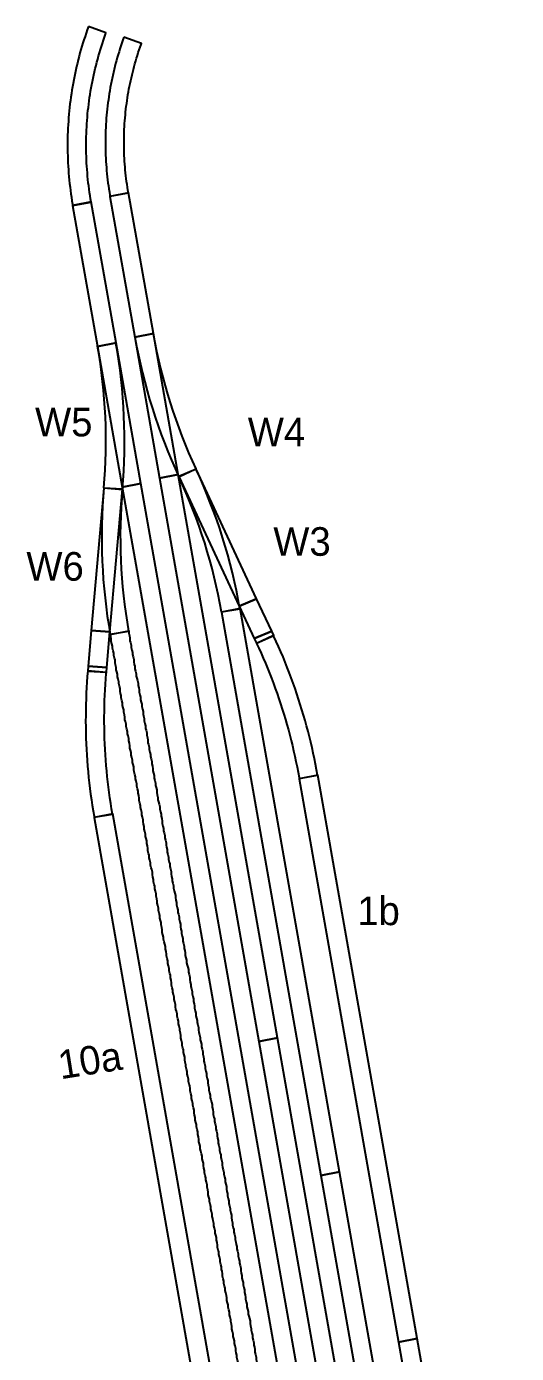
# Model space of a CAD drawing. Extents: x 0 to 6560, y -7397 to 0.
# Drawn here: x 455 to 1243, y -5296 to -3162 of the extents above; entities that cross this region are included whole.
import ezdxf

# ---------------------------------------------------------------- set-up
doc = ezdxf.new("R2010")
doc.units = 0
doc.layers.add('Fiddya_Bo', color=1, linetype='CONTINUOUS')
doc.layers.add('Hoofdbaan_Z', color=1, linetype='CONTINUOUS')

# ---------------------------------------------------------------- blocks, each defined once
blk = doc.blocks.new('1608')
at = {"layer": 'Hoofdbaan_Z'}
blk.add_line((15.385298, -235.073866), (44.929545, -229.864502), dxfattribs=at)
blk.add_polyline3d([(35.046452, -1.875278, 0), (5.046452, 0.124722, 0), (-15, -229, 0), (15, -231, 0)], close=True, dxfattribs=at)
for radius in [903, 873]:
    blk.add_arc((904.667131, -78.272016), radius, -185.000158, -170.000158, dxfattribs=at)
blk = doc.blocks.new('1614')
at = {"layer": 'Hoofdbaan_Z'}
blk.add_polyline3d([(5.203556, 3.065119, 0), (4.461506, -5.934302, 0), (3.809485, -14.940693, 0), (3.24756, -23.953155, 0), (2.775786, -32.970785, 0), (2.39421, -41.992681, 0), (2.10287, -51.017943, 0), (1.901797, -60.045666, 0), (1.791009, -69.074949, 0), (1.770518, -78.104888, 0), (1.840326, -87.134581, 0), (2.000426, -96.163124, 0), (2.250802, -105.189614, 0), (2.591428, -114.21315, 0), (3.022272, -123.232828, 0), (3.543289, -132.247747, 0), (4.154428, -141.257005, 0), (4.855628, -150.259701, 0), (5.646817, -159.254935, 0), (6.527918, -168.241808, 0), (7.498843, -177.21942, 0), (8.559493, -186.186875, 0), (9.709763, -195.143275, 0), (10.949539, -204.087724, 0), (12.278695, -213.019329, 0), (13.6971, -221.937196, 0), (15.20461, -230.840433, 0), (15.485318, -232.440849, 0), (45.029565, -227.231485, 0), (45.029565, -227.231485, 0), (43.556652, -218.626673, 0), (42.169859, -210.007562, 0), (40.869325, -201.375015, 0), (39.655181, -192.729894, 0), (38.527546, -184.073064, 0), (37.486535, -175.40539, 0), (36.532252, -166.72774, 0), (35.664791, -158.040982, 0), (34.884239, -149.345983, 0), (34.190676, -140.643614, 0), (33.584169, -131.934744, 0), (33.06478, -123.220244, 0), (32.63256, -114.500987, 0), (32.287553, -105.777843, 0), (32.029793, -97.051686, 0), (31.859306, -88.323387, 0), (31.776109, -79.59382, 0), (31.780211, -70.863857, 0), (31.87161, -62.134372, 0), (32.050299, -53.406237, 0), (32.316258, -44.680326, 0), (32.669462, -35.95751, 0), (33.109875, -27.238663, 0), (33.637452, -18.524655, 0), (34.252142, -9.816359, 0), (34.953883, -1.114645, 0), (35.089389, 0.450365, 0)], close=True, dxfattribs=at)
blk = doc.blocks.new('1680')
at = {"layer": 'Hoofdbaan_Z'}
blk.add_polyline3d([(20.002392, -1.218013, 0), (-9.997608, 0.781987, 0), (-15, -56.499999, 0), (15, -58.499999, 0)], close=True, dxfattribs=at)
blk = doc.blocks.new('1632')
at = {"layer": 'Hoofdbaan_Z'}
blk.add_line((-157.83121, 93.683924), (-130.641459, 106.361363), dxfattribs=at)
blk.add_polyline3d([(-198.935285, 324.110922, 0), (-228.935285, 318.110922, 0), (-189.005444, 91.60351, 0), (-159.005444, 97.60351, 0)], close=True, dxfattribs=at)
for radius in [873, 903]:
    blk.add_arc((660.580289, 475.274828), radius, -170.002337, -155.002337, dxfattribs=at)
blk = doc.blocks.new('1631')
at = {"layer": 'Hoofdbaan_Z'}
blk.add_line((-298.106689, 67.180965), (-268.562244, 72.389205), dxfattribs=at)
blk.add_polyline3d([(-339.033417, 296.873363, 0), (-367.033417, 284.873363, 0), (-269.839721, 76.418607, 0), (-241.839721, 88.418607, 0)], close=True, dxfattribs=at)
for radius in [873, 903]:
    blk.add_arc((-1157.850041, -84.378821), radius, 9.997663, 24.997663, dxfattribs=at)
blk = doc.blocks.new('1651')
at = {"layer": 'Hoofdbaan_Z'}
blk.add_polyline3d([(7.566048, 4.186999, 0), (5.892095, -0.484095, 0), (4.264937, -5.171695, 0), (2.684734, -9.875332, 0), (1.151647, -14.594535, 0), (-0.334173, -19.328833, 0), (-1.772576, -24.077753, 0), (-3.163419, -28.840818, 0), (-4.506562, -33.617554, 0), (-5.801872, -38.407482, 0), (-7.049219, -43.210124, 0), (-8.248477, -48.024998, 0), (-9.399528, -52.851625, 0), (-10.502256, -57.68952, 0), (-11.55655, -62.5382, 0), (-12.562306, -67.397181, 0), (-13.519422, -72.265976, 0), (-14.427803, -77.144099, 0), (-15.287359, -82.031062, 0), (-16.098003, -86.926375, 0), (-16.859654, -91.829551, 0), (-17.572235, -96.740097, 0), (-18.235677, -101.657524, 0), (-18.849912, -106.581339, 0), (-19.414879, -111.51105, 0), (-19.930521, -116.446164, 0), (-20.396788, -121.386187, 0), (-20.813631, -126.330627, 0), (-21.18101, -131.278987, 0), (-21.498888, -136.230774, 0), (-21.767233, -141.185492, 0), (-21.986019, -146.142646, 0), (-22.155222, -151.101739, 0), (-22.274828, -156.062277, 0), (-22.344822, -161.023762, 0), (-22.365199, -165.9857, 0), (-22.335957, -170.947593, 0), (-22.257097, -175.908946, 0), (-22.128629, -180.869262, 0), (-21.950566, -185.828045, 0), (-21.722924, -190.7848, 0), (-21.445726, -195.73903, 0), (-21.119001, -200.690241, 0), (-20.742782, -205.637937, 0), (-20.317104, -210.581624, 0), (-19.842013, -215.520807, 0), (-19.317553, -220.454992, 0), (-18.743779, -225.383686, 0), (-18.120748, -230.306395, 0), (-17.448521, -235.222629, 0), (-16.727167, -240.131894, 0), (-15.956757, -245.033701, 0), (-15.137368, -249.927558, 0), (-14.830519, -251.686708, 0), (14.713926, -246.478468, 0), (14.713926, -246.478468, 0), (13.927535, -241.883291, 0), (13.187134, -237.28048, 0), (12.492798, -232.670495, 0), (11.844595, -228.053798, 0), (11.242591, -223.430849, 0), (10.686846, -218.802112, 0), (10.177415, -214.168048, 0), (9.714349, -209.529122, 0), (9.297695, -204.885798, 0), (8.927495, -200.238539, 0), (8.603785, -195.587811, 0), (8.326597, -190.934078, 0), (8.09596, -186.277806, 0), (7.911896, -181.61946, 0), (7.774424, -176.959507, 0), (7.683558, -172.298412, 0), (7.639307, -167.636641, 0), (7.641674, -162.974661, 0), (7.690661, -158.312938, 0), (7.786261, -153.651938, 0), (7.928467, -148.992127, 0), (8.117262, -144.333971, 0), (8.352628, -139.677935, 0), (8.634543, -135.024486, 0), (8.962977, -130.374089, 0), (9.337898, -125.727209, 0), (9.759268, -121.08431, 0), (10.227045, -116.445857, 0), (10.741183, -111.812313, 0), (11.301629, -107.184143, 0), (11.908329, -102.561808, 0), (12.56122, -97.945771, 0), (13.260239, -93.336494, 0), (14.005315, -88.734437, 0), (14.796373, -84.140062, 0), (15.633335, -79.553826, 0), (16.516116, -74.976189, 0), (17.444629, -70.407609, 0), (18.418781, -65.848542, 0), (19.438473, -61.299444, 0), (20.503605, -56.76077, 0), (21.61407, -52.232975, 0), (22.769756, -47.71651, 0), (23.970549, -43.211828, 0), (25.216327, -38.719379, 0), (26.506967, -34.239612, 0), (27.84234, -29.772976, 0), (29.222311, -25.319916, 0), (30.646743, -20.880878, 0), (32.115494, -16.456306, 0), (33.628416, -12.046643, 0), (35.185358, -7.652329, 0), (35.756408, -6.074755, 0)], close=True, dxfattribs=at)
blk = doc.blocks.new('1683')
at = {"layer": 'Hoofdbaan_Z'}
blk.add_polyline3d([(14, 6, 0), (-14, -6, 0), (10.300549, -58.112698, 0), (38.300549, -46.112698, 0)], close=True, dxfattribs=at)
blk = doc.blocks.new('1648')
at = {"layer": 'Hoofdbaan_Z'}
blk.add_polyline3d([(-13.981795, 5.120419, 0), (-15.863358, -0.130632, 0), (-17.692317, -5.400237, 0), (-19.46849, -10.687867, 0), (-21.191699, -15.992995, 0), (-22.861771, -21.315089, 0), (-24.47854, -26.653617, 0), (-26.041843, -32.008046, 0), (-27.551525, -37.377839, 0), (-29.007434, -42.762461, 0), (-30.409425, -48.161373, 0), (-31.757358, -53.574034, 0), (-33.051097, -58.999904, 0), (-34.290515, -64.438439, 0), (-35.475486, -69.889097, 0), (-36.605891, -75.351332, 0), (-37.681619, -80.824597, 0), (-38.702562, -86.308346, 0), (-39.668617, -91.80203, 0), (-40.579687, -97.305099, 0), (-41.435682, -102.817005, 0), (-42.236517, -108.337194, 0), (-42.98211, -113.865115, 0), (-43.672388, -119.400216, 0), (-44.307281, -124.941943, 0), (-44.886726, -130.489741, 0), (-45.410665, -136.043057, 0), (-45.879045, -141.601334, 0), (-46.291821, -147.164017, 0), (-46.648949, -152.730549, 0), (-46.950396, -158.300375, 0), (-47.19613, -163.872936, 0), (-47.386127, -169.447676, 0), (-47.520368, -175.024037, 0), (-47.59884, -180.601462, 0), (-47.621535, -186.179392, 0), (-47.58845, -191.757271, 0), (-47.499588, -197.33454, 0), (-47.35496, -202.910641, 0), (-47.154579, -208.485018, 0), (-46.898464, -214.057112, 0), (-46.586643, -219.626366, 0), (-46.219146, -225.192223, 0), (-45.796009, -230.754128, 0), (-45.317275, -236.311523, 0), (-44.782993, -241.863853, 0), (-44.193214, -247.410562, 0), (-43.547999, -252.951097, 0), (-42.847412, -258.484902, 0), (-42.091523, -264.011425, 0), (-41.280407, -269.530113, 0), (-40.414146, -275.040414, 0), (-39.492826, -280.541777, 0), (-39.147808, -282.519301, 0), (-9.603561, -277.309937, 0), (-9.603561, -277.309937, 0), (-10.494058, -272.107623, 0), (-11.332488, -266.896665, 0), (-12.118767, -261.677583, 0), (-12.852817, -256.450899, 0), (-13.534564, -251.217136, 0), (-14.16394, -245.976818, 0), (-14.740883, -240.730468, 0), (-15.265334, -235.478611, 0), (-15.737241, -230.221772, 0), (-16.156557, -224.960477, 0), (-16.523241, -219.695252, 0), (-16.837254, -214.426623, 0), (-17.098566, -209.155118, 0), (-17.307151, -203.881263, 0), (-17.462988, -198.605586, 0), (-17.566061, -193.328615, 0), (-17.616361, -188.050876, 0), (-17.613881, -182.772899, 0), (-17.558622, -177.49521, 0), (-17.450591, -172.218338, 0), (-17.289796, -166.94281, 0), (-17.076256, -161.669153, 0), (-16.80999, -156.397896, 0), (-16.491026, -151.129565, 0), (-16.119396, -145.864686, 0), (-15.695136, -140.603788, 0), (-15.218289, -135.347395, 0), (-14.688903, -130.096033, 0), (-14.107031, -124.850227, 0), (-13.472731, -119.610502, 0), (-12.786066, -114.377382, 0), (-12.047105, -109.151391, 0), (-11.255922, -103.93305, 0), (-10.412596, -98.722882, 0), (-9.517212, -93.521407, 0), (-8.569858, -88.329146, 0), (-7.57063, -83.146618, 0), (-6.519627, -77.974342, 0), (-5.416955, -72.812834, 0), (-4.262724, -67.66261, 0), (-3.05705, -62.524186, 0), (-1.800052, -57.398076, 0), (-0.491857, -52.284791, 0), (0.867405, -47.184844, 0), (2.277598, -42.098745, 0), (3.73858, -37.027001, 0), (5.250205, -31.970121, 0), (6.812323, -26.928609, 0), (8.424777, -21.90297, 0), (10.087406, -16.893707, 0), (11.800044, -11.901321, 0), (13.562519, -6.92631, 0), (14.208956, -5.140263, 0)], close=True, dxfattribs=at)
blk = doc.blocks.new('1607')
at = {"layer": 'Hoofdbaan_Z'}
blk.add_line((-4.737971, -230.282416), (25.147863, -232.89717), dxfattribs=at)
blk.add_polyline3d([(15.091847, 3.016195, 0), (-14.908153, -2.983805, 0), (25.032434, -229.501777, 0), (55.032434, -223.501777, 0)], close=True, dxfattribs=at)
for radius in [903, 873]:
    blk.add_arc((-874.415733, -154.193055), radius, -5.000158, 9.999842, dxfattribs=at)
blk = doc.blocks.new('1613')
at = {"layer": 'Hoofdbaan_Z'}
blk.add_polyline3d([(-15, 1, 0), (15, -1, 0), (15.695985, 6.969668, 0), (-14.304015, 8.969668, 0)], close=True, dxfattribs=at)
blk = doc.blocks.new('2412')
at = {"layer": 'Hoofdbaan_Z'}
blk.add_polyline3d([(15.037286, 3.006574, 0), (-14.962714, -2.993426, 0), (24.974634, -229.493031, 1.714146), (54.974634, -223.493031, 1.714146)], close=True, dxfattribs=at)
blk = doc.blocks.new('2413')
at = {"layer": 'Hoofdbaan_Z'}
blk.add_polyline3d([(15, 3, 0), (-15, -3, 0), (24.937924, -229.499501, 1.714146), (54.937924, -223.499501, 1.714146)], close=True, dxfattribs=at)
blk = doc.blocks.new('2573')
at = {"layer": 'Hoofdbaan_Z'}
blk.add_polyline3d([(15.002931, 3.000532, 0), (-14.997069, -2.999468, 0), (234.993735, -1420.790128, 249.999894), (264.993735, -1414.790128, 249.999894)], close=True, dxfattribs=at)
blk = doc.blocks.new('2574')
at = {"layer": 'Hoofdbaan_Z'}
blk.add_polyline3d([(15, 3, 0), (15, -1, 0.7), (16, -5, 1.4), (17, -9, 1.9), (17, -13, 2.6), (18, -16, 3.3), (19, -20, 4), (19, -24, 4.7), (20, -28, 5.2), (21, -32, 5.9), (21, -35, 6.6), (22, -39, 7.3), (23, -43, 7.9), (23, -47, 8.5), (24, -51, 9.2), (25, -54, 9.9), (25, -58, 10.6), (26, -62, 11.2), (27, -66, 11.8), (27, -70, 12.5), (28, -73, 13.1), (29, -77, 13.8), (30, -81, 14.5), (30, -85, 15), (31, -89, 15.7), (32, -92, 16.4), (32, -96, 17.1), (33, -100, 17.8), (34, -104, 18.5), (34, -108, 19), (35, -112, 19.7), (36, -115, 20.4), (36, -119, 21.1), (37, -123, 21.8), (38, -127, 22.3), (38, -131, 23), (39, -134, 23.7), (40, -138, 24.4), (40, -142, 25.1), (41, -146, 25.7), (42, -150, 26.3), (42, -154, 27), (43, -157, 27.7), (44, -161, 28.4), (44, -165, 29), (45, -169, 29.6), (46, -173, 30.3), (46, -177, 30.9), (47, -180, 31.6), (48, -184, 32.3), (48, -188, 33), (49, -192, 33.5), (50, -196, 34.2), (50, -199, 34.9), (51, -203, 35.6), (52, -207, 36.3), (52, -211, 37), (53, -215, 37.5), (54, -219, 38.2), (54, -222, 38.9), (55, -226, 39.6), (56, -230, 40.3), (56, -234, 41), (57, -238, 41.5), (58, -242, 42.2), (58, -246, 42.9), (59, -249, 43.5), (60, -253, 44.2), (60, -257, 44.9), (61, -261, 45.4), (62, -265, 46.1), (62, -269, 46.8), (63, -272, 47.5), (64, -276, 48.2), (65, -280, 48.9), (65, -284, 49.6), (66, -288, 50.1), (67, -292, 50.8), (67, -295, 51.5), (68, -299, 52.2), (69, -303, 52.9), (69, -307, 53.6), (70, -311, 54.1), (71, -315, 54.8), (71, -319, 55.5), (72, -322, 56.2), (73, -326, 56.9), (73, -330, 57.6), (74, -334, 58.2), (75, -338, 58.8), (75, -342, 59.5), (76, -345, 60.1), (77, -349, 60.8), (77, -353, 61.5), (78, -357, 62.2), (79, -361, 62.7), (79, -365, 63.4), (80, -369, 64.1), (81, -372, 64.8), (81, -376, 65.5), (82, -380, 66.2), (83, -384, 66.9), (83, -388, 67.4), (84, -392, 68.1), (85, -396, 68.8), (85, -399, 69.5), (86, -403, 70.2), (87, -407, 70.9), (87, -411, 71.6), (88, -415, 72.1), (89, -419, 72.8), (90, -423, 73.5), (90, -426, 74.1), (91, -430, 74.8), (92, -434, 75.5), (92, -438, 76.2), (93, -442, 76.7), (94, -446, 77.4), (94, -450, 78.1), (95, -453, 78.8), (96, -457, 79.5), (96, -461, 80.2), (97, -465, 80.9), (98, -469, 81.6), (98, -473, 82.1), (99, -477, 82.8), (100, -480, 83.5), (100, -484, 84.2), (101, -488, 84.8), (102, -492, 85.5), (102, -496, 86.2), (103, -500, 86.7), (104, -504, 87.4), (104, -508, 88.1), (105, -511, 88.8), (106, -515, 89.5), (106, -519, 90.2), (107, -523, 90.9), (108, -527, 91.4), (108, -531, 92.1), (109, -535, 92.8), (110, -538, 93.5), (111, -542, 94.2), (111, -546, 94.9), (112, -550, 95.6), (113, -554, 96.3), (113, -558, 96.8), (114, -562, 97.5), (115, -566, 98.2), (115, -569, 98.8), (116, -573, 99.5), (117, -577, 100.2), (117, -581, 100.9), (118, -585, 101.4), (119, -589, 102.1), (119, -593, 102.8), (120, -597, 103.5), (121, -600, 104.2), (121, -604, 104.9), (122, -608, 105.6), (123, -612, 106.3), (123, -616, 106.8), (124, -620, 107.5), (125, -624, 108.2), (125, -627, 108.9), (126, -631, 109.5), (127, -635, 110.2), (127, -639, 110.9), (128, -643, 111.6), (129, -647, 112.2), (130, -651, 112.8), (130, -655, 113.5), (131, -658, 114.2), (132, -662, 114.9), (132, -666, 115.6), (133, -670, 116.3), (134, -674, 117), (134, -678, 117.5), (135, -682, 118.2), (136, -686, 118.9), (136, -689, 119.6), (137, -693, 120.3), (138, -697, 121), (138, -701, 121.7), (139, -705, 122.3), (140, -709, 122.9), (140, -713, 123.6), (141, -717, 124.2), (142, -720, 124.9), (142, -724, 125.6), (143, -728, 126.3), (144, -732, 127), (144, -736, 127.5), (145, -740, 128.2), (146, -744, 128.9), (146, -748, 129.6), (147, -751, 130.3), (148, -755, 131), (149, -759, 131.7), (149, -763, 132.4), (150, -767, 132.9), (151, -771, 133.6), (151, -775, 134.3), (152, -779, 135), (153, -782, 135.7), (153, -786, 136.3), (154, -790, 137), (155, -794, 137.7), (155, -798, 138.3), (156, -802, 138.9), (157, -806, 139.6), (157, -809, 140.3), (158, -813, 141), (159, -817, 141.7), (159, -821, 142.4), (160, -825, 143.1), (161, -829, 143.6), (161, -833, 144.3), (162, -837, 145), (163, -840, 145.7), (163, -844, 146.4), (164, -848, 147.1), (165, -852, 147.7), (165, -856, 148.4), (166, -860, 149), (167, -864, 149.6), (168, -868, 150.3), (168, -871, 151), (169, -875, 151.7), (170, -879, 152.4), (170, -883, 153.1), (171, -887, 153.6), (172, -891, 154.3), (172, -895, 155), (173, -899, 155.7), (174, -902, 156.4), (174, -906, 157.1), (175, -910, 157.8), (176, -914, 158.5), (176, -918, 159), (177, -922, 159.7), (178, -926, 160.4), (178, -929, 161.1), (179, -933, 161.7), (180, -937, 162.4), (180, -941, 163.1), (181, -945, 163.8), (182, -949, 164.3), (182, -953, 165), (183, -957, 165.7), (184, -960, 166.4), (184, -964, 167.1), (185, -968, 167.8), (186, -972, 168.5), (186, -976, 169), (187, -980, 169.7), (188, -984, 170.4), (189, -987, 171.1), (189, -991, 171.8), (190, -995, 172.5), (191, -999, 173.2), (191, -1003, 173.7), (192, -1007, 174.4), (193, -1011, 175.1), (193, -1014, 175.7), (194, -1018, 176.4), (195, -1022, 177.1), (195, -1026, 177.8), (196, -1030, 178.5), (197, -1034, 179), (197, -1038, 179.7), (198, -1042, 180.4), (199, -1045, 181.1), (199, -1049, 181.8), (200, -1053, 182.5), (201, -1057, 183.2), (201, -1061, 183.7), (202, -1065, 184.4), (203, -1069, 185.1), (203, -1072, 185.8), (204, -1076, 186.5), (205, -1080, 187.2), (205, -1084, 187.8), (206, -1088, 188.4), (207, -1092, 189.1), (207, -1096, 189.7), (208, -1099, 190.4), (209, -1103, 191.1), (210, -1107, 191.8), (210, -1111, 192.5), (211, -1115, 193), (212, -1119, 193.7), (212, -1122, 194.4), (213, -1126, 195.1), (214, -1130, 195.8), (214, -1134, 196.5), (215, -1138, 197), (216, -1142, 197.7), (216, -1146, 198.4), (217, -1149, 199.1), (218, -1153, 199.8), (218, -1157, 200.5), (219, -1161, 201.1), (220, -1165, 201.7), (220, -1169, 202.4), (221, -1173, 203.1), (222, -1176, 203.7), (222, -1180, 204.4), (223, -1184, 205.1), (224, -1188, 205.7), (224, -1192, 206.4), (225, -1196, 207), (226, -1199, 207.7), (226, -1203, 208.4), (227, -1207, 209.1), (228, -1211, 209.8), (228, -1215, 210.3), (229, -1219, 211), (230, -1222, 211.7), (230, -1226, 212.4), (231, -1230, 213.1), (232, -1234, 213.8), (232, -1238, 214.3), (233, -1242, 215), (234, -1245, 215.7), (234, -1249, 216.4), (235, -1253, 217.1), (236, -1257, 217.7), (237, -1261, 218.3), (237, -1265, 219), (238, -1268, 219.7), (239, -1272, 220.4), (239, -1276, 221), (240, -1280, 221.7), (241, -1284, 222.3), (241, -1288, 222.9), (242, -1291, 223.6), (243, -1295, 224.3), (243, -1299, 225), (244, -1303, 225.7), (245, -1307, 226.2), (245, -1311, 226.9), (246, -1314, 227.6), (247, -1318, 228.3), (247, -1322, 229), (248, -1326, 229.5), (249, -1330, 230.2), (249, -1334, 230.9), (250, -1337, 231.6), (251, -1341, 232.3), (251, -1345, 233), (252, -1349, 233.5), (253, -1353, 234.2), (253, -1356, 234.9), (254, -1360, 235.6), (255, -1364, 236.2), (255, -1368, 236.8), (256, -1372, 237.5), (257, -1376, 238.2), (257, -1379, 238.9), (258, -1383, 239.5), (259, -1387, 240.2), (259, -1391, 240.8), (260, -1395, 241.4), (261, -1398, 242.1), (261, -1402, 242.8), (262, -1406, 243.5), (263, -1410, 244), (263, -1414, 244.7), (264, -1417, 245.4), (265, -1421, 246.1), (265, -1425, 246.8), (266, -1429, 247.3), (267, -1433, 248), (267, -1436, 248.7), (268, -1440, 249.4), (269, -1444, 250.1), (269, -1448, 250.6), (270, -1452, 251.3), (271, -1455, 252), (271, -1459, 252.7), (272, -1463, 253.4), (273, -1467, 253.9), (273, -1471, 254.6), (274, -1474, 253.4), (245, -1480, 253.4), (244, -1476, 255.3), (243, -1472, 254.6), (243, -1468, 253.9), (242, -1464, 253.4), (241, -1461, 252.7), (241, -1457, 252), (240, -1453, 251.3), (239, -1449, 250.6), (239, -1445, 250.1), (238, -1442, 249.4), (237, -1438, 248.7), (237, -1434, 248), (236, -1430, 247.3), (235, -1426, 246.8), (235, -1423, 246.1), (234, -1419, 245.4), (233, -1415, 244.7), (233, -1411, 244), (232, -1407, 243.5), (231, -1404, 242.8), (230, -1400, 242.1), (230, -1396, 241.4), (229, -1392, 240.8), (228, -1388, 240.2), (228, -1385, 239.5), (227, -1381, 238.9), (226, -1377, 238.2), (226, -1373, 237.5), (225, -1369, 236.8), (224, -1365, 236.2), (224, -1362, 235.6), (223, -1358, 234.9), (222, -1354, 234.2), (222, -1350, 233.5), (221, -1346, 233), (220, -1343, 232.3), (220, -1339, 231.6), (219, -1335, 230.9), (218, -1331, 230.2), (218, -1327, 229.5), (217, -1323, 229), (216, -1320, 228.3), (216, -1316, 227.6), (215, -1312, 226.9), (214, -1308, 226.2), (214, -1304, 225.7), (213, -1300, 225), (212, -1297, 224.3), (212, -1293, 223.6), (211, -1289, 222.9), (210, -1285, 222.3), (210, -1281, 221.7), (209, -1277, 221), (208, -1274, 220.4), (208, -1270, 219.7), (207, -1266, 219), (206, -1262, 218.3), (206, -1258, 217.7), (205, -1254, 217.1), (204, -1251, 216.4), (204, -1247, 215.7), (203, -1243, 215), (202, -1239, 214.3), (202, -1235, 213.8), (201, -1231, 213.1), (200, -1228, 212.4), (200, -1224, 211.7), (199, -1220, 211), (198, -1216, 210.3), (198, -1212, 209.8), (197, -1208, 209.1), (196, -1205, 208.4), (195, -1201, 207.7), (195, -1197, 207), (194, -1193, 206.4), (193, -1189, 205.7), (193, -1185, 205.1), (192, -1182, 204.4), (191, -1178, 203.7), (191, -1174, 203.1), (190, -1170, 202.4), (189, -1166, 201.7), (189, -1162, 201.1), (188, -1158, 200.5), (187, -1155, 199.8), (187, -1151, 199.1), (186, -1147, 198.4), (185, -1143, 197.7), (185, -1139, 197), (184, -1135, 196.5), (183, -1132, 195.8), (183, -1128, 195.1), (182, -1124, 194.4), (181, -1120, 193.7), (181, -1116, 193), (180, -1112, 192.5), (179, -1108, 191.8), (179, -1105, 191.1), (178, -1101, 190.4), (177, -1097, 189.7), (177, -1093, 189.1), (176, -1089, 188.4), (175, -1085, 187.8), (175, -1081, 187.2), (174, -1078, 186.5), (173, -1074, 185.8), (173, -1070, 185.1), (172, -1066, 184.4), (171, -1062, 183.7), (170, -1058, 183.2), (170, -1054, 182.5), (169, -1051, 181.8), (168, -1047, 181.1), (168, -1043, 180.4), (167, -1039, 179.7), (166, -1035, 179), (166, -1031, 178.5), (165, -1027, 177.8), (164, -1024, 177.1), (164, -1020, 176.4), (163, -1016, 175.7), (162, -1012, 175.1), (162, -1008, 174.4), (161, -1004, 173.7), (160, -1000, 173.2), (160, -996, 172.5), (159, -993, 171.8), (158, -989, 171.1), (158, -985, 170.4), (157, -981, 169.7), (156, -977, 169), (156, -973, 168.5), (155, -969, 167.8), (154, -966, 167.1), (154, -962, 166.4), (153, -958, 165.7), (152, -954, 165), (152, -950, 164.3), (151, -946, 163.8), (150, -942, 163.1), (149, -939, 162.4), (149, -935, 161.7), (148, -931, 161.1), (147, -927, 160.4), (147, -923, 159.7), (146, -919, 159), (145, -915, 158.5), (145, -911, 157.8), (144, -908, 157.1), (143, -904, 156.4), (143, -900, 155.7), (142, -896, 155), (141, -892, 154.3), (141, -888, 153.6), (140, -884, 153.1), (139, -880, 152.4), (139, -877, 151.7), (138, -873, 151), (137, -869, 150.3), (137, -865, 149.6), (136, -861, 149), (135, -857, 148.4), (135, -853, 147.7), (134, -850, 147.1), (133, -846, 146.4), (133, -842, 145.7), (132, -838, 145), (131, -834, 144.3), (130, -830, 143.6), (130, -826, 143.1), (129, -822, 142.4), (128, -819, 141.7), (128, -815, 141), (127, -811, 140.3), (126, -807, 139.6), (126, -803, 138.9), (125, -799, 138.3), (124, -795, 137.7), (124, -791, 137), (123, -788, 136.3), (122, -784, 135.7), (122, -780, 135), (121, -776, 134.3), (120, -772, 133.6), (120, -768, 132.9), (119, -764, 132.4), (118, -760, 131.7), (118, -757, 131), (117, -753, 130.3), (116, -749, 129.6), (116, -745, 128.9), (115, -741, 128.2), (114, -737, 127.5), (114, -733, 127), (113, -729, 126.3), (112, -726, 125.6), (111, -722, 124.9), (111, -718, 124.2), (110, -714, 123.6), (109, -710, 122.9), (109, -706, 122.3), (108, -702, 121.7), (107, -698, 121), (107, -695, 120.3), (106, -691, 119.6), (105, -687, 118.9), (105, -683, 118.2), (104, -679, 117.5), (103, -675, 117), (103, -671, 116.3), (102, -668, 115.6), (101, -664, 114.9), (101, -660, 114.2), (100, -656, 113.5), (99, -652, 112.8), (99, -648, 112.2), (98, -644, 111.6), (97, -640, 110.9), (97, -637, 110.2), (96, -633, 109.5), (95, -629, 108.9), (95, -625, 108.2), (94, -621, 107.5), (93, -617, 106.8), (93, -613, 106.3), (92, -609, 105.6), (91, -606, 104.9), (90, -602, 104.2), (90, -598, 103.5), (89, -594, 102.8), (88, -590, 102.1), (88, -586, 101.4), (87, -582, 100.9), (86, -578, 100.2), (86, -575, 99.5), (85, -571, 98.8), (84, -567, 98.2), (84, -563, 97.5), (83, -559, 96.8), (82, -555, 96.3), (82, -551, 95.6), (81, -548, 94.9), (80, -544, 94.2), (80, -540, 93.5), (79, -536, 92.8), (78, -532, 92.1), (78, -528, 91.4), (77, -524, 90.9), (76, -520, 90.2), (76, -517, 89.5), (75, -513, 88.8), (74, -509, 88.1), (74, -505, 87.4), (73, -501, 86.7), (72, -497, 86.2), (71, -493, 85.5), (71, -490, 84.8), (70, -486, 84.2), (69, -482, 83.5), (69, -478, 82.8), (68, -474, 82.1), (67, -470, 81.6), (67, -466, 80.9), (66, -463, 80.2), (65, -459, 79.5), (65, -455, 78.8), (64, -451, 78.1), (63, -447, 77.4), (63, -443, 76.7), (62, -439, 76.2), (61, -435, 75.5), (61, -432, 74.8), (60, -428, 74.1), (59, -424, 73.5), (59, -420, 72.8), (58, -416, 72.1), (57, -412, 71.6), (57, -408, 70.9), (56, -405, 70.2), (55, -401, 69.5), (55, -397, 68.8), (54, -393, 68.1), (53, -389, 67.4), (53, -385, 66.9), (52, -381, 66.2), (51, -378, 65.5), (50, -374, 64.8), (50, -370, 64.1), (49, -366, 63.4), (48, -362, 62.7), (48, -358, 62.2), (47, -355, 61.5), (46, -351, 60.8), (46, -347, 60.1), (45, -343, 59.5), (44, -339, 58.8), (44, -335, 58.2), (43, -331, 57.6), (42, -328, 56.9), (42, -324, 56.2), (41, -320, 55.5), (40, -316, 54.8), (40, -312, 54.1), (39, -308, 53.6), (38, -304, 52.9), (38, -301, 52.2), (37, -297, 51.5), (36, -293, 50.8), (36, -289, 50.1), (35, -285, 49.6), (34, -281, 48.9), (34, -278, 48.2), (33, -274, 47.5), (32, -270, 46.8), (32, -266, 46.1), (31, -262, 45.4), (30, -258, 44.9), (30, -255, 44.2), (29, -251, 43.5), (28, -247, 42.9), (28, -243, 42.2), (27, -239, 41.5), (26, -235, 41), (26, -232, 40.3), (25, -228, 39.6), (24, -224, 38.9), (23, -220, 38.2), (23, -216, 37.5), (22, -212, 37), (21, -209, 36.3), (21, -205, 35.6), (20, -201, 34.9), (19, -197, 34.2), (19, -193, 33.5), (18, -189, 33), (17, -186, 32.3), (17, -182, 31.6), (16, -178, 30.9), (15, -174, 30.3), (15, -170, 29.6), (14, -166, 29), (13, -163, 28.4), (13, -159, 27.7), (12, -155, 27), (11, -151, 26.3), (11, -147, 25.7), (10, -143, 25.1), (9, -140, 24.4), (9, -136, 23.7), (8, -132, 23), (7, -128, 22.3), (7, -124, 21.8), (6, -121, 21.1), (5, -117, 20.4), (5, -113, 19.7), (4, -109, 19), (3, -105, 18.5), (3, -101, 17.8), (2, -98, 17.1), (1, -94, 16.4), (1, -90, 15.7), (0, -86, 15), (-1, -82, 14.5), (-1, -79, 13.8), (-2, -75, 13.1), (-3, -71, 12.5), (-3, -67, 11.8), (-4, -63, 11.2), (-5, -60, 10.6), (-5, -56, 9.9), (-6, -52, 9.2), (-7, -48, 8.5), (-7, -44, 7.9), (-8, -41, 7.3), (-9, -37, 6.6), (-9, -33, 5.9), (-10, -29, 5.2), (-11, -25, 4.7), (-11, -22, 4), (-12, -18, 3.3), (-13, -14, 2.6), (-13, -10, 1.9), (-14, -6, 1.4), (-15, -3, 0)], close=True, dxfattribs=at)
blk = doc.blocks.new('2575')
at = {"layer": 'Hoofdbaan_Z'}
blk.add_polyline3d([(15, 3, 0), (-15, -3, 0), (234.883146, -1420.180586, 249.999894), (264.883146, -1414.180586, 249.999894)], close=True, dxfattribs=at)
blk = doc.blocks.new('2578')
at = {"layer": 'Fiddya_Bo'}
blk.add_text('10a', height=46, rotation=-351, dxfattribs=at).set_placement((0, -46))
blk = doc.blocks.new('2619')
at = {"layer": 'Hoofdbaan_Z'}
blk.add_text('W6', height=46, dxfattribs=at).set_placement((0, -46))
blk = doc.blocks.new('2620')
at = {"layer": 'Hoofdbaan_Z'}
blk.add_text('W4', height=46, dxfattribs=at).set_placement((0, -46))
blk = doc.blocks.new('2621')
at = {"layer": 'Hoofdbaan_Z'}
blk.add_text('W3', height=46, dxfattribs=at).set_placement((0, -46))
blk = doc.blocks.new('2622')
at = {"layer": 'Hoofdbaan_Z'}
blk.add_text('W5', height=46, dxfattribs=at).set_placement((0, -46))
blk = doc.blocks.new('1627')
at = {"layer": 'Hoofdbaan_Z'}
blk.add_polyline3d([(383.012896, 1756.970466, 0), (413.012896, 1762.970466, 0), (253.293534, 2669.000115, 0), (223.293534, 2663.000115, 0)], close=True, dxfattribs=at)
blk = doc.blocks.new('1628')
at = {"layer": 'Hoofdbaan_Z'}
blk.add_polyline3d([(614.03873, 1726.135702, 0), (644.03873, 1732.135702, 0), (484.319367, 2638.165351, 0), (454.319367, 2632.165351, 0)], close=True, dxfattribs=at)
blk = doc.blocks.new('1629')
at = {"layer": 'Hoofdbaan_Z'}
blk.add_polyline3d([(56.318826, 455.364275, 0), (54.706708, 464.249166, 0), (53.005823, 473.117492, 0), (51.216341, 481.968367, 0), (49.338442, 490.800904, 0), (47.372312, 499.614221, 0), (45.318149, 508.407436, 0), (43.176158, 517.17967, 0), (40.946554, 525.930047, 0), (38.629558, 534.65769, 0), (36.225403, 543.361727, 0), (33.73433, 552.041287, 0), (31.156587, 560.695504, 0), (28.492432, 569.323511, 0), (25.742132, 577.924445, 0), (22.905961, 586.497446, 0), (19.984204, 595.041658, 0), (16.977152, 603.556226, 0), (13.885106, 612.040297, 0), (10.708376, 620.493025, 0), (7.447278, 628.913563, 0), (4.102139, 637.30107, 0), (0.673294, 645.654706, 0), (-2.838914, 653.973637, 0), (-6.434135, 662.257031, 0), (-10.112008, 670.504058, 0), (-13.872167, 678.713896, 0), (-14.557472, 680.187152, 0), (-41.747223, 667.509714, 0), (-41.747223, 667.509714, 0), (-38.09771, 659.579182, 0), (-34.527684, 651.612553, 0), (-31.037502, 643.610623, 0), (-27.627512, 635.574191, 0), (-24.298055, 627.504062, 0), (-21.049465, 619.401042, 0), (-17.882066, 611.265943, 0), (-14.796175, 603.099576, 0), (-11.792101, 594.902759, 0), (-8.870144, 586.676312, 0), (-6.030596, 578.421058, 0), (-3.273741, 570.137821, 0), (-0.599855, 561.82743, 0), (1.990795, 553.490716, 0), (4.497949, 545.128513, 0), (6.921358, 536.741656, 0), (9.260778, 528.330986, 0), (11.515976, 519.897342, 0), (13.686726, 511.441568, 0), (15.772811, 502.96451, 0), (17.774023, 494.467016, 0), (19.690162, 485.949934, 0), (21.521035, 477.414117, 0), (23.266459, 468.860419, 0), (24.926261, 460.289694, 0), (26.500274, 451.7028, 0), (26.774381, 450.156035, 0)], close=True, dxfattribs=at)
blk = doc.blocks.new('1630')
at = {"layer": 'Hoofdbaan_Z'}
blk.add_polyline3d([(14, -9.999862, 0), (-14, -21.999862, 0), (-10.619054, -29.250462, 0), (17.380946, -17.250462, 0)], close=True, dxfattribs=at)
blk = doc.blocks.new('1634')
at = {"layer": 'Hoofdbaan_Z'}
blk.add_polyline3d([(-15.14362, -1780.341939, 0), (14.85638, -1774.341939, 0), (-144.862982, -868.312289, 0), (-174.862982, -874.312289, 0)], close=True, dxfattribs=at)
blk = doc.blocks.new('1633')
at = {"layer": 'Hoofdbaan_Z'}
blk.add_polyline3d([(-15.108621, -1780.348359, 0), (14.891379, -1774.348359, 0), (-144.827984, -868.31871, 0), (-174.827984, -874.31871, 0)], close=True, dxfattribs=at)
blk = doc.blocks.new('1644')
at = {"layer": 'Hoofdbaan_Z'}
blk.add_polyline3d([(-93.428452, -20.390437, 0), (-63.428452, -14.390437, 0), (-223.147804, 891.63915, 0), (-253.147804, 885.63915, 0)], close=True, dxfattribs=at)
blk = doc.blocks.new('1645')
at = {"layer": 'Hoofdbaan_Z'}
blk.add_polyline3d([(-93.428441, -1797.694019, 0), (-63.428441, -1791.694019, 0), (-223.147804, -885.66437, 0), (-253.147804, -891.66437, 0)], close=True, dxfattribs=at)
blk = doc.blocks.new('2658')
at = {"layer": 'Fiddya_Bo'}
blk.add_text('1b', height=46, dxfattribs=at).set_placement((0, -46))

msp = doc.modelspace()

# ---------------------------------------------------------------- block references
at = {"layer": 'Fiddya_Bo'}
for name, p in [('2658', (987, -4561)), ('2578', (510, -4809))]:
    msp.add_blockref(name, p, dxfattribs=at)
at = {"layer": 'Hoofdbaan_Z'}
for name, p in [('1648', (568.749737, -3166.971071, 1248.787447)), ('1651', (604.341159, -3182.966226, 1248.285748)), ('2413', (604.281091, -3432.053681, 1248.285748)), ('2412', (544.336766, -3446.892265, 1248.787447)), ('1607', (584.219546, -3673.40145, 1250.501593)), ('1632', (858.154301, -3979.664104, 1249.999894)), ('2622', (469, -3775)), ('2620', (811, -3791)), ('1633', (843.97926, -3013.740894, 1249.999894)), ('1631', (1066.951383, -4170.514824, 1249.999894)), ('1608', (574.37804, -3904.115965, 1250.501593)), ('2575', (624.251979, -3899.903227, 1250.501593)), ('2621', (852, -3967)), ('2619', (455, -4007)), ('1683', (811.111663, -4088.096217, 1249.999894)), ('1645', (1021.76472, -3212.065369, 1249.999894)), ('1680', (569.375647, -4133.897952, 1250.501593)), ('2574', (604.535461, -4136.585149, 1250.501593)), ('1630', (835.412211, -4124.209053, 1249.999894)), ('1629', (866.945504, -4821.307948, 1249.999894)), ('1614', (548.53319, -4201.125362, 1250.501593)), ('1613', (568.679662, -4199.36762, 1250.501593)), ('1628', (439.17274, -7003.713145, 1249.999894)), ('2573', (578.788125, -4430.957206, 1250.501593)), ('1634', (1003.73362, -3919.776964, 1249.999894)), ('1644', (1181.484083, -5895.398538, 1249.999894)), ('1627', (829.917936, -7940.577558, 1249.999894))]:
    msp.add_blockref(name, p, dxfattribs=at)

doc.saveas('drawing.dxf')
